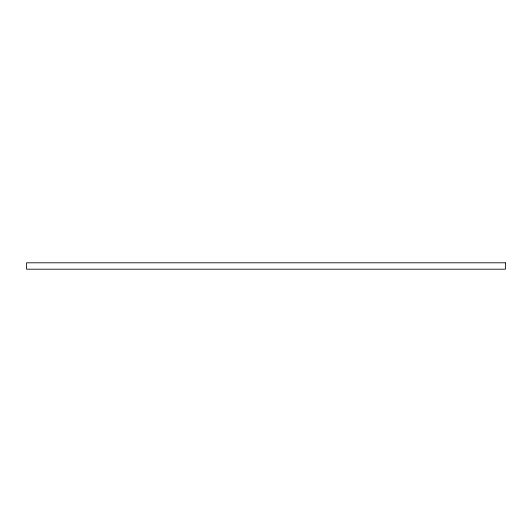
<?xml version="1.0" encoding="UTF-8"?>
<svg xmlns="http://www.w3.org/2000/svg" width="532" height="532" viewBox="0 0 532 532"><rect width="100%" height="100%" fill="white"/><g stroke="black" fill="none" stroke-linecap="round" stroke-linejoin="round"><path stroke-width="0.8" d="M505.4 262.808L26.6 262.808L26.6 269.192L505.4 269.192L505.4 262.808"/></g></svg>
